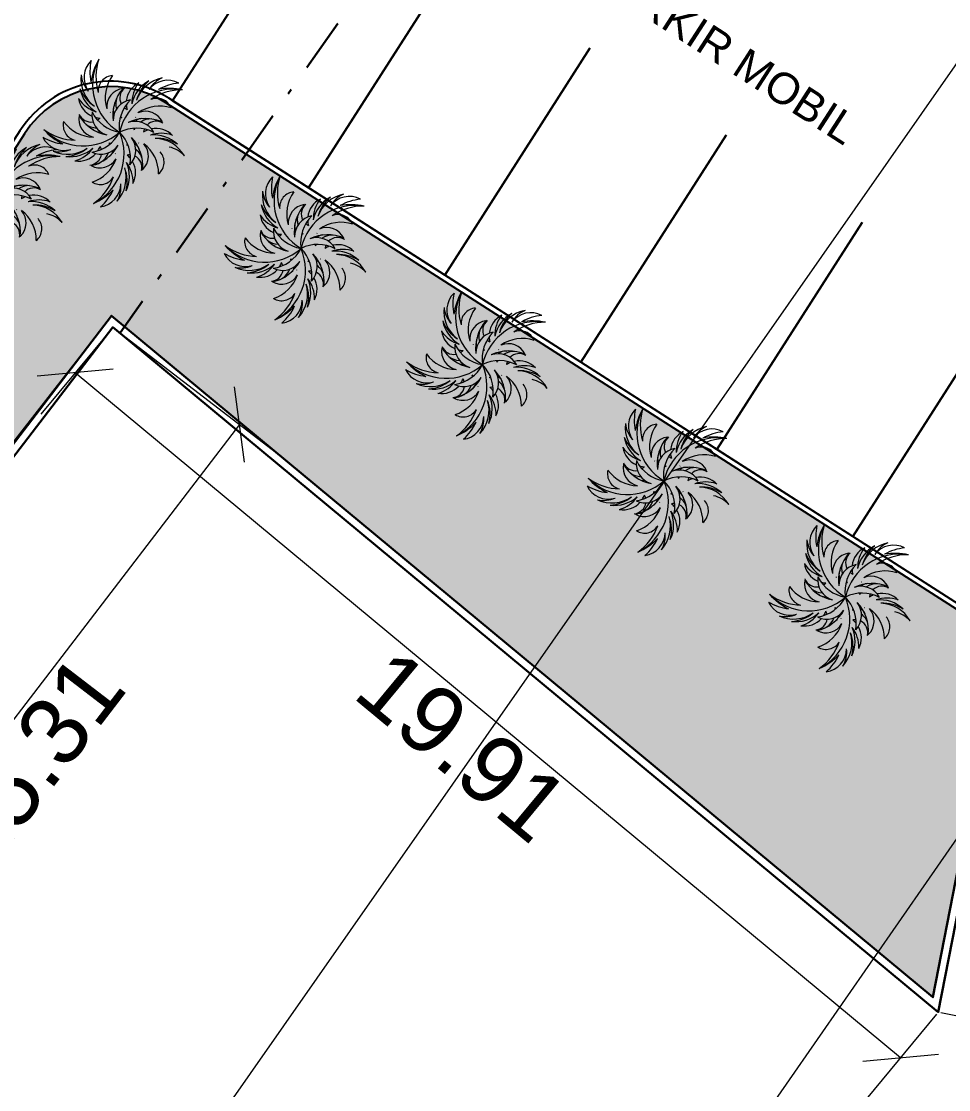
# Model space of a CAD drawing. Header units: inches. Extents: x 249 to 1192, y -18 to 440.
# Drawn here: x 935.08 to 952.3, y 28.35 to 48.18 of the extents above; entities that cross this region are included whole.
import ezdxf

# ---------------------------------------------------------------- set-up
doc = ezdxf.new("R2010")
doc.units = ezdxf.units.IN
doc.header["$MEASUREMENT"] = 0
doc.linetypes.add('DASHDOT', pattern=[1, 0.5, -0.25, 0, -0.25])
for name, color, linetype, lineweight in [('DIMENSI', 85, 'Continuous', 20), ('DINDING', 6, 'Continuous', 0), ('GSB', 1, 'DASHDOT', 30), ('PAGAR SITE', 6, 'Continuous', 30), ('RENCANA JALAN', 13, 'Continuous', 15), ('TEXT (KET. RUANG)', 7, 'Continuous', 5), ('VEGETASI', 60, 'Continuous', 0)]:
    doc.layers.add(name, color=color, linetype=linetype, lineweight=lineweight)
for name, color, linetype in [('KANSTEEN', 204, 'Continuous'), ('KENDARAAN', 9, 'Continuous'), ('RUMPUT', 86, 'Continuous')]:
    doc.layers.add(name, color=color, linetype=linetype)
doc.styles.get("Standard").update_dxf_attribs({"font": 'arial.ttf'})
doc.dimstyles.new('UK. GDG PERTEMUAN', dxfattribs={"dimtxt": 0.5, "dimasz": 0.5, "dimexe": 0.5, "dimexo": 0.05, "dimgap": 0.1, "dimtad": 2, "dimdec": 0, "dimlfac": 100, "dimzin": 0, "dimdsep": 46, "dimtxsty": 'Standard', "dimblk": 'OBLIQUE', "dimcen": 0.09, "dimclrd": 8, "dimclre": 256, "dimclrt": 256, "dimadec": 0, "dimazin": 0, "dimtfac": 1, "dimtdec": 0, "dimtofl": 0, "dimtmove": 0, "dimatfit": 3, "dimldrblk": 'OBLIQUE', "dimfxl": 0, "dimtolj": 1, "dimtzin": 0, "dimarcsym": 0})
pattern_1 = [(57.36874968947846, (0, 0), (-0.0535506494527033, 0.244197313478704), [0.046875, -0.30667839075]), (12.36874968947846, (0, 0), (-0.05355064946683093, 0.2441973135431277), [0.04687499999999999, -0.203125]), (102.3687496894784, (0, 0), (-0.2441973135431277, -0.05355064946683093), [0.04687499999999999, -0.203125])]

# ---------------------------------------------------------------- blocks, each defined once
blk = doc.blocks.new('_Oblique')
at = {"color": 0, "linetype": 'ByBlock', "lineweight": -2}
blk.add_line((-0.5, -0.5), (0.5, 0.5), dxfattribs=at)
blk = doc.blocks.new('*D152')
at = {"layer": 'DEFPOINTS', "color": 0}
for p in [(197.9183556917595, 186.7456651351838), (197.4016729373661, 184.0955634519814), (201.6598099158461, 183.2653666498848)]:
    blk.add_point(p, dxfattribs=at)
at = {"layer": 'DIMENSI', "lineweight": -2}
for p, q in [((197.9674316488559, 186.7360969360284), (203.1580118121664, 185.7241043499785)), ((197.4507488944624, 184.085995252826), (202.6413290577729, 183.0740026667761))]:
    blk.add_line(p, q, dxfattribs=at)
at = {"layer": 'DIMENSI', "color": 8, "lineweight": -2}
blk.add_line((202.1764926702395, 185.9154683330871), (201.6598099158461, 183.2653666498848), dxfattribs=at)
for p, rotation in [((202.1764926702395, 185.9154683330871), 78.96760460137399), ((201.6598099158461, 183.2653666498848), 258.967604601374)]:
    blk.add_blockref('_Oblique', p, dxfattribs=dict(at, rotation=rotation))
at = {"layer": 'DIMENSI', "insert": (202.642724658235, 184.4491494924274), "char_height": 1.25, "attachment_point": 5, "rotation": 78.967604601374}
blk.add_mtext('\\A1;2.70', dxfattribs=at)
blk = doc.blocks.new('*D153')
at = {"layer": 'DEFPOINTS', "color": 0}
for p in [(182.0766370042201, 196.8058495875405), (197.4016729373661, 184.0955634519814), (196.7029031270036, 183.2530432806342)]:
    blk.add_point(p, dxfattribs=at)
at = {"layer": 'DIMENSI', "lineweight": -2}
for p, q in [((182.0447176517953, 196.7673638117164), (180.7394801453614, 195.1936138997118)), ((197.3697535849413, 184.0570776761573), (196.0645160785074, 182.4833277641528))]:
    blk.add_line(p, q, dxfattribs=at)
at = {"layer": 'DIMENSI', "color": 8, "lineweight": -2}
blk.add_line((181.3778671938576, 195.9633294161933), (196.7029031270036, 183.2530432806342), dxfattribs=at)
for p, rotation in [((181.3778671938576, 195.9633294161933), 140.3283493518324), ((196.7029031270036, 183.2530432806342), 320.3283493518324)]:
    blk.add_blockref('_Oblique', p, dxfattribs=dict(at, rotation=rotation))
at = {"layer": 'DIMENSI', "insert": (188.5691174772391, 189.0399698580835), "char_height": 1.25, "attachment_point": 5, "rotation": 320.3283493518324}
blk.add_mtext('\\A1;19.91', dxfattribs=at)
blk = doc.blocks.new('*D154')
at = {"layer": 'DEFPOINTS', "color": 0}
for p in [(182.0766370042197, 196.80584958754), (172.7601028856105, 184.656845841686), (175.1120747843036, 182.8532225242052)]:
    blk.add_point(p, dxfattribs=at)
at = {"layer": 'DIMENSI', "lineweight": -2}
for p, q in [((182.1163136983603, 196.7754232840828), (185.2221427857249, 194.3937002009143)), ((172.7997795797511, 184.6264195382288), (175.9056086671158, 182.2446964550603))]:
    blk.add_line(p, q, dxfattribs=at)
at = {"layer": 'DIMENSI', "color": 8, "lineweight": -2}
blk.add_line((184.4286089029128, 195.0022262700592), (175.1120747843036, 182.8532225242052), dxfattribs=at)
for p, rotation in [((184.4286089029128, 195.0022262700592), 52.51699569643571), ((175.1120747843036, 182.8532225242052), 232.5169956964357)]:
    blk.add_blockref('_Oblique', p, dxfattribs=dict(at, rotation=rotation))
at = {"layer": 'DIMENSI', "insert": (180.5491683072038, 188.729512055502), "char_height": 1.25, "attachment_point": 5, "rotation": 52.51699569643567}
blk.add_mtext('\\A1;15.31', dxfattribs=at)
blk = doc.blocks.new('PHN-58')
for p, q in [((-0.7321468690672006, 1.790561570775722), (-0.725523766775261, 1.785538032286226)), ((-0.2268848273023245, 1.989610308019984), (-0.2296158479067358, 1.981759008809078)), ((0.1185563294195617, 1.57058699392563), (0.1102453724069221, 1.570758161857842)), ((-0.1732113329594895, 1.112567605194183), (-0.1756167749204707, 1.120524692651362))]:
    blk.add_line(p, q)
for centre, radius, start, end in [((0.2951216440085673, 2.45534091038629), 0.7189867714485151, 134.1408962310416, 193.278009883469), ((0.7412244496845659, 1.932895025126033), 1.151971854047867, 113.2259426702708, 199.8163513681401), ((0.2766456891490812, 2.646685065012424), 0.5813253609237009, 146.0536162902804, 182.6573917491517), ((0.1822440194545507, 2.583484480910361), 0.4876476361733822, 94.3388282752953, 175.7371091039892), ((0.8881058168065401, 2.026578453034759), 1.136879178400018, 121.9237593377715, 157.2960437207344), ((0.7937119417652241, 2.237907242890927), 1.054660242113678, 127.9343264475048, 152.1678319889265), ((0.7392445050939678, 1.776227043084198), 1.296722925575251, 110.4145228527281, 132.628102230631), ((0.2163235780731547, 2.427849585606804), 0.7087214044436935, 151.0477784304861, 200.4817999187391), ((0.3307476840711665, 2.529313290259168), 0.7732875516160513, 161.7930169930685, 198.0114951477568), ((-1.170527004422656, 2.363183437716213), 0.4876476361733822, 166.3388282752953, 247.7371091039896), ((-0.6529095389150577, 2.837934746901471), 1.054660242113678, 199.9343264475048, 224.1678319889264), ((-0.2306569432019963, 2.643466114945586), 1.296722925575251, 182.4145228527283, 204.6281022306309), ((-0.42275460592775, 2.86240447350627), 1.136879178400018, 193.9237593377715, 229.2960437207344), ((-0.3790452110151854, 2.693762222841499), 1.151971854047867, 185.2259426702727, 271.8163513681401), ((-0.9093696468260752, 2.196695187275083), 0.3215545907370412, 126.89689068017, 217.5891347985997), ((-0.3216740392830815, 2.405777380106546), 0.7822279801477072, 176.4767604484439, 229.5195867213827), ((-0.1503020000995896, 2.379192470394432), 0.4756996942812537, 148.8682726879166, 206.6400015382339), ((0.131354268716251, 2.565911820262308), 0.6958572664816162, 175.6651667593947, 213.6958722689512), ((0.4850632594516426, 1.789339585622109), 0.7822279801477072, 104.4767604484439, 157.5195867213827), ((0.1046063472225072, 2.283661373844666), 0.3215545907370412, 54.89689068017002, 145.5891347985997), ((-0.5232455596769761, 2.051127142214604), 0.3892870606498801, 129.9790518106205, 218.1243430056059), ((0.07002110298989805, 2.216623225707799), 0.8537788958909139, 171.0512181714697, 220.0488204477906), ((-0.3960713774888518, 2.205745207466062), 0.3918115749127943, 155.7387905961686, 169.8807535267004), ((-0.500970075011228, 2.288437220329836), 0.2641797562107883, 162.7586308715646, 240.3796220257444), ((-0.2182045440481311, 1.910755086998421), 0.439043023691943, 132.8614522931622, 213.6822560223501), ((0.2421367914484627, 2.057152235888303), 0.7789990721848953, 166.986032077688, 221.3629207935167), ((0.08548181047749637, 1.87145255029742), 0.3892870606498801, 57.97905181062041, 146.1243430056059), ((-1.201462614051735, 2.472494813771615), 0.5813253609237009, 218.0536162902804, 254.6573917491517), ((-1.013774123976283, 2.430937893948844), 0.7189867714485151, 206.1408962310415, 265.2780098834689), ((-0.3960713774888518, 2.205745207466062), 0.3918115749127943, 192.7931851154909, 228.1977678709284), ((-0.500970075011228, 2.288437220329836), 0.2641797562107883, 262.322450103955, 276.9152987344261), ((-0.1503020000995896, 2.379192470394432), 0.4756996942812537, 215.8942123214712, 227.9099676340009), ((0.4262074244637901, 1.358363525901709), 0.8537788958909139, 99.05121817146971, 148.0488204477906), ((-0.01885070088983909, 1.885185383808825), 0.1677382152128953, 107.196276993331, 170.9835545161602), ((0.2718313143176658, 1.798282324518524), 0.3918115749127943, 120.7931851156359, 156.1977678709324), ((-0.1190189251937923, 1.936204420122046), 0.1203629589588071, 65.15248026450773, 69.15062685064596), ((0.3180606153742183, 1.923600153572735), 0.2641797562107883, 90.75863087156459, 168.3796220257341), ((0.512736374624339, 1.6181399058148), 0.4756996942812537, 76.86827268791663, 134.6400015382194), ((0.2718313143176658, 1.798282324518524), 0.3918115749127943, 83.73879059616867, 97.88075352659568), ((0.7773536085159805, 1.407968324634933), 0.6958572664816162, 103.6651667593947, 141.6958722689512), ((-1.011978264966295, 2.347501194376736), 0.7087214044436935, 223.0477784304862, 272.4817999187391), ((-1.073116983613637, 2.487678997166331), 0.7732875516160513, 233.7930169930685, 270.0114951477568), ((-0.6480224539156652, 1.876644813938125), 0.1203629589588071, 137.1524802645035, 141.1506268506991), ((-0.5685467836318239, 1.956144706684373), 0.1677382152128953, 179.196276993331, 242.983554516152), ((-0.3960713774888518, 2.205745207466062), 0.3918115749127943, 254.221907690472, 259.2152124369714), ((-0.5685467836318239, 1.956144706684373), 0.1677382152128953, 295.9870592703656, 306.2390721325756), ((0.3277281671801155, 1.14539253480552), 0.7789990721848953, 94.98603207768795, 149.3629207935167), ((0.04624291014673787, 1.537963950966272), 0.439043023691943, 60.86145229316219, 141.6822560223501), ((0.2718313143176658, 1.798282324518524), 0.3918115749127943, 182.2219076904973, 187.2152124369714), ((0.3180606153742183, 1.923600153572735), 0.2641797562107883, 190.322450103972, 204.9152987344261), ((0.512736374624339, 1.6181399058148), 0.4756996942812537, 143.8942123214872, 155.9099676340009), ((0.6723055804968112, 1.284494140691933), 0.7087214044436935, 79.04777843048618, 128.4817999187391), ((0.8041622872352825, 1.207024355108334), 0.7732875516160513, 89.7930169930684, 126.0114951477568), ((0.7228013204990127, 1.218048014006904), 0.7189867714485151, 62.14089623104159, 121.278009883469), ((0.8990710457525175, 1.294748285072103), 0.5813253609237009, 74.0536162902804, 110.6573917491515), ((-1.078996128609081, 1.983783676398975), 0.4756996942812537, 220.8682726879166, 278.6400015382425), ((-1.169540206459235, 2.309354161539023), 0.6958572664816162, 247.6651667593951, 285.6958722689512), ((-0.6514474125600387, 2.257499238508), 0.7789990721848953, 238.9860320776879, 293.3629207935145), ((-0.654468743355018, 1.774449406535993), 0.439043023691943, 204.8614522931621, 285.6822560223501), ((-1.078996128609081, 1.983783676398975), 0.4756996942812537, 287.8942123214994, 299.909967634001), ((-1.101045149080193, 1.622233600357482), 0.2641797562107883, 334.3224501039895, 348.9152987344261), ((-0.01885070088983909, 1.885185383808825), 0.1677382152128953, 223.9870592704155, 234.2390721325757), ((-0.2265837705865756, 1.171260678667814), 0.439043023691943, 348.8614522931621, 69.68225602235019), ((-0.2799784370929714, 0.754393373353464), 0.8537788958909139, 27.05121817146969, 76.04882044779063), ((0.1480916137695552, 0.8315970712088969), 0.7822279801477072, 32.47676044844386, 85.51958672138265), ((0.1027082251002938, 1.236995913300419), 0.3892870606498801, 345.9790518106204, 74.12434300560591), ((0.5006519156156273, 1.346186929985038), 0.3215545907370412, 342.89689068017, 73.58913479859973), ((-1.448855281449109, 1.863443355882957), 1.151971854047867, 257.2259426702727, 343.8163513681401), ((-1.101045149080193, 1.622233600357482), 0.2641797562107883, 234.7586308715646, 312.3796220257629), ((-0.9899848936988214, 1.696444953517204), 0.3918115749127943, 227.7387905961686, 241.8807535265423), ((-0.8563000028133168, 2.143086738928307), 0.8537788958909139, 243.0512181714786, 292.04882044779), ((-0.8822333530994904, 1.527715507121453), 0.3892870606498801, 201.9790518106204, 290.1243430056058), ((-0.9899848936988214, 1.696444953517204), 0.3918115749127943, 264.793185115674, 300.1977678709532), ((-0.8058985430348073, 1.45528030173973), 0.1677382152128953, 287.4607396215468, 314.9835545161865), ((-1.118121428928045, 1.469560790922969), 0.7789990721848953, 310.9860320776879, 5.36292079351667), ((-0.9897646070449362, 0.5894108792184074), 1.151971854047867, 329.2259426702726, 55.81635136814014), ((-0.5129576441703065, 0.7822410511111269), 0.7789990721848953, 22.98603207768793, 77.36292079351674), ((0.08352840706612241, 1.340465705861604), 0.1677382152128953, 151.9870592703949, 162.2390721325756), ((0.09070436503043666, 1.03715615993125), 0.3918115749127943, 110.2219076904884, 115.2152124369603), ((0.08352840706612241, 1.340465705861604), 0.1677382152128953, 35.19627699333095, 98.98355451617796), ((0.09070436503043666, 1.03715615993125), 0.3918115749127943, 48.79318511554496, 84.19776787093303), ((0.1010967083554348, 1.451497097068852), 0.1203629589588071, 353.1524802645035, 357.1506268506887), ((-1.157236752775383, 1.829014374768178), 0.7822279801477072, 248.4767604484441, 301.5195867213827), ((-0.8058985430348073, 1.45528030173973), 0.1677382152128953, 251.196276993331, 260.9213826409543), ((-0.6596473877429716, 1.317416728067418), 0.439043023691943, 276.8614522931622, 357.6822560223501), ((-1.072611614577209, 1.239378989483676), 0.8537788958909139, 315.0512181714697, 4.048820447790566), ((-0.4028939150956141, 1.074769753141386), 0.1677382152128953, 79.98705927044011, 90.23907213257566), ((-0.6891409351902382, 0.974217203663839), 0.3918115749127943, 38.22190769051527, 43.21521243697143), ((-0.4028939150956141, 1.074769753141386), 0.1677382152128953, 323.196276993331, 26.98355451622977), ((0.2241743425246447, 1.031914824627696), 0.2641797562107883, 118.3224501039708, 132.9152987344261), ((-0.006177493156901193, 0.7523747613791709), 0.4756996942812537, 71.89421232148416, 83.90996763400092), ((0.2241743425246447, 1.031914824627696), 0.2641797562107883, 18.75863087156461, 96.3796220257416), ((-0.006177493156901193, 0.7523747613791709), 0.4756996942812537, 4.868272687916644, 62.64000153822408), ((0.09070436503043666, 1.03715615993125), 0.3918115749127943, 11.73879059616861, 25.88075352668425), ((-1.622750538006883, 1.873986569811859), 1.136879178400018, 265.9237593377715, 301.2960437207344), ((-1.139995698578872, 1.205472684358995), 0.3215545907370412, 198.89689068017, 289.5891347985997), ((-1.39503651222488, 1.178563102955415), 0.7189867714485151, 278.1408962310416, 337.278009883469), ((-1.315128542430916, 1.154487710081398), 0.7087214044436935, 295.0477784304765, 344.4817999187391), ((-1.467338457699721, 1.139658651857243), 0.7732875516160513, 305.7930169930685, 342.0114951477567), ((-0.9899222797885763, 0.978355037248539), 0.4756996942812537, 292.8682726879152, 350.6400015382464), ((-1.327537878478704, 0.9928493146892716), 0.6958572664816162, 319.6651667593947, 357.6958722689511), ((-0.9899222797885763, 0.978355037248539), 0.4756996942812537, 359.8942123215091, 11.90996763400093), ((-0.6528812522811052, 0.8456600523481654), 0.2641797562107883, 46.32245010399866, 60.9152987344261), ((-0.6891409351902382, 0.974217203663839), 0.3918115749127943, 299.7387905961686, 12.19776787096878), ((-0.6528812522811052, 0.8456600523481654), 0.2641797562107883, 306.7586308715645, 24.37962202577113), ((-0.495372641274983, 1.024554738302021), 0.3892870606498801, 273.9790518106204, 2.124343005605924), ((-0.8669056167486922, 0.8561174395301858), 0.7822279801477072, 320.4767604484439, 13.51958672138267), ((-0.2741838782025674, 0.497513220479048), 0.7087214044436935, 7.047778430486193, 56.48179991873909), ((-0.1242913278802504, 0.435762230110381), 0.6958572664816162, 31.6651667593947, 69.69587226895129), ((-0.3217738638923784, 0.428955932077498), 0.7189867714485151, 350.1408962310416, 49.27800988346905), ((-0.3071160570229026, 0.3481705568448401), 0.7732875516160513, 17.79301699306841, 54.01149514775683), ((-1.355166339101306, 1.989026633093069), 1.296722925575251, 254.4145228527282, 276.628102230631), ((-1.67060022853649, 1.647534659668921), 1.054660242113678, 271.9343264475048, 296.1678319889179), ((-1.379037494520965, 1.008544974072922), 0.4876476361733822, 238.3388282752953, 319.7371091039893), ((-1.49255842181557, 1.012902536022684), 0.5813253609237009, 290.0536162902803, 326.6573917491517), ((-0.2685544530191493, 0.6798296736330958), 0.3215545907370412, 270.89689068017, 1.589134798599741), ((-1.053528386927397, 0.4272846912622654), 1.136879178400018, 337.9237593377716, 13.29604372073437), ((-1.080249921252626, 0.7173217181675096), 1.296722925575251, 326.4145228527282, 348.628102230631), ((-0.1551330423124142, 0.3916334062772613), 0.4876476361733822, 310.3388282752953, 31.73710910398928), ((-0.8529461885613543, 0.3117994407690539), 1.054660242113678, 343.9343264475048, 8.1678319889265), ((-0.1943572260641027, 0.2850151513570953), 0.5813253609237009, 2.053616290280428, 38.65739174915169)]:
    blk.add_arc(centre, radius, start, end)
blk = doc.blocks.new('TAPAK')
at = {"layer": 'GSB', "ltscale": 2}
blk.add_line((232.1746761870128, 267.7074874372632), (182.2123336969941, 196.7025446888292), dxfattribs=at)
at = {"layer": 'PAGAR SITE'}
for points in [[(139.8030665763735, 187.3690741418828), (137.84560980871, 188.2685178808201), (144.9357596205815, 206.6483920818373), (129.9734477652098, 218.6556809006473), (147.8531234604804, 253.7936992966494), (152.2845818887893, 251.4217517426239), (170.0457614442041, 244.61386010742), (173.9541275252621, 249.1971732825822), (185.5825499774351, 262.9761678494497), (190.5190300749963, 271.0225809786882), (198.3754611163797, 266.6320808600244), (239.5444814521198, 239.8570203634463), (197.9183556917595, 186.7456651351839), (197.4016729373661, 184.0955634519815), (182.0766370042201, 196.8058495875406), (172.7601028856106, 184.6568458416861), (169.8431924775636, 181.4162851384394), (164.0755296469461, 173.7295325424264), (162.3114334203818, 174.9607641451378)], [(139.8571582898389, 187.5092966922086), (138.0362682734078, 188.3459885423828), (145.1151815070778, 206.6967340367756), (130.1624403588543, 218.6963423416355), (147.9173587668499, 253.5891815783497), (152.2221003628903, 251.2850594784531), (170.0910920203197, 244.4358432732685), (174.0685134918042, 249.1001372148669), (185.7044857051702, 262.8880778033369), (190.5715742339467, 270.8213833702856), (198.2978960855188, 266.5035936732237), (239.3253559860834, 239.8205997156313), (197.7780338227756, 186.8097910974575), (197.3028268650324, 184.3724216519392), (182.0524409361768, 197.0207945287829), (172.6446656806694, 184.7528099581029), (169.7272282753677, 181.5116637838079), (164.042532339159, 173.9354838772376), (162.4015125935179, 175.0808156006901)]]:
    blk.add_lwpolyline(points, dxfattribs=at)
at = {"layer": 'RENCANA JALAN'}
for points in [[(132.8058783373902, 196.2289446114659), (152.7818915197428, 186.1362180280224), (156.3431461374112, 184.0801267158588), (161.4979851445087, 180.2086106658116), (166.6673012964335, 175.7193138412753), (172.4990677855412, 170.1705072046514, 0.2626426718845071), (176.540798769365, 171.3935605114727), (231.9668872231208, 250.6257796809977)], [(238.8186076660272, 246.4668074431007), (180.9058510639857, 163.0774370909467, 0.3362561549102545), (181.0457218854317, 159.6889200181071, 4.598988858042809)]]:
    blk.add_lwpolyline(points, format="xyb", dxfattribs=at)
at = {"layer": 'DIMENSI'}
for base, p1, p2, angle, text, picture, middle in [((175.1120747843036, 182.8532225242052), (182.0766370042197, 196.80584958754), (172.7601028856106, 184.656845841686), 232.5169956964359, '15.31', '*D154', (179.963030404746, 189.1789953119643)), ((201.6598099158461, 183.2653666498848), (197.9183556917595, 186.7456651351838), (197.4016729373661, 184.0955634519814), 258.9676046013746, '2.70', '*D152', (201.9181512930428, 184.590417491486))]:
    dim = blk.add_linear_dim(base=base, p1=p1, p2=p2, angle=angle, text=text, dimstyle='UK. GDG PERTEMUAN', override={"dimtxt": 1.25, "dimasz": 1, "dimexe": 1}, dxfattribs=at)
    dim.commit()
    dim.dimension.update_dxf_attribs({"geometry": picture, "text_midpoint": middle, "dimtype": 161})
dim = blk.add_aligned_dim(p1=(182.0766370042201, 196.8058495875405), p2=(197.4016729373661, 184.0955634519814), distance=-1.0945864456501366, text='19.91', dimstyle='UK. GDG PERTEMUAN', override={"dimtxt": 1.25, "dimasz": 1, "dimexe": 1}, dxfattribs=at)
dim.commit()
dim.dimension.update_dxf_attribs({"geometry": '*D153', "text_midpoint": (188.5691174772391, 189.0399698580835)})

msp = doc.modelspace()

# ---------------------------------------------------------------- hatches: boundary and pattern name
at = {"layer": 'RUMPUT'}
h = msp.add_hatch(dxfattribs=at)
h.set_pattern_fill('GRASS', color=256, scale=0.25, angle=-32.63125031052153, style=0)
h.set_pattern_definition(pattern_1)
edge = h.paths.add_edge_path(flags=17)
edge.add_line((928.2641801358429, 87.77966679945874), (928.2102571162511, 87.69545095796715))
edge.add_line((928.2102571162511, 87.69545095796715), (927.4523145428277, 88.18075813429114))
edge.add_line((927.4523145428277, 88.18075813429114), (927.9376217191518, 88.93870070771442))
edge.add_line((927.9376217191518, 88.93870070771442), (944.9810419464964, 115.3713075449288))
edge.add_line((944.9810419464964, 115.3713075449288), (944.6881731201454, 115.5588301200329))
edge.add_line((944.6881731201454, 115.5588301200329), (940.4070226355534, 108.5805976980109))
edge.add_line((940.4070226355534, 108.5805976980109), (924.7936289507031, 90.12836316794235))
edge.add_line((924.7936289507031, 90.12836316794235), (906.9246372932737, 96.97757937312682))
edge.add_line((906.9246372932737, 96.97757937312682), (902.6198956972332, 99.28170147302345))
edge.add_line((902.6198956972332, 99.28170147302345), (887.5537847216924, 69.67303889785137))
edge.add_line((887.5537847216924, 69.67303889785137), (887.5839640358097, 69.65371522052908))
edge.add_line((887.5839640358097, 69.65371522052908), (891.466421446403, 75.71725580791895))
edge.add_line((891.466421446403, 75.71725580791895), (893.1507382762345, 74.6387954160869))
edge.add_line((893.1507382762345, 74.6387954160869), (895.8468892558133, 78.84958749066337))
edge.add_line((895.8468892558133, 78.84958749066337), (898.4575803420505, 77.17797388332485))
edge.add_line((898.4575803420505, 77.17797388332485), (900.9840555867966, 75.56028329557753))
edge.add_line((900.9840555867966, 75.56028329557753), (903.1766002224103, 74.15640695535856))
edge.add_line((903.1766002224103, 74.15640695535856), (906.0370060762891, 72.32490212008338))
edge.add_line((906.0370060762891, 72.32490212008338), (908.5634813210349, 70.70721153233623))
edge.add_line((908.5634813210349, 70.70721153233623), (911.0899565657808, 69.08952094458907))
edge.add_arc((911.5752637421049, 69.84746351801277), 0.8999999999999068, 237.3687496894809, 417.3687496894814)
edge.add_line((912.060570918429, 70.60540609143649), (909.5340956736832, 72.22309667918358))
edge.add_line((909.5340956736832, 72.22309667918358), (907.0076204289373, 73.84078726693082))
edge.add_line((907.0076204289373, 73.84078726693082), (905.4287087104201, 74.85175724624926))
edge.add_line((905.4287087104201, 74.85175724624926), (904.4811451841913, 75.45847785467842))
edge.add_line((904.4811451841913, 75.45847785467842), (901.9546699394457, 77.07616844242597))
edge.add_line((901.9546699394457, 77.07616844242597), (899.4281946946996, 78.69385903017334))
edge.add_line((899.4281946946996, 78.69385903017334), (896.8175036084624, 80.36547263751206))
edge.add_line((896.8175036084624, 80.36547263751206), (899.5136545880416, 84.57626471208866))
edge.add_line((899.5136545880416, 84.57626471208866), (897.8293377582106, 85.65472510392057))
edge.add_line((897.8293377582106, 85.65472510392057), (901.711795168804, 91.71826569131034))
edge.add_line((901.711795168804, 91.71826569131034), (903.396111998635, 90.63980529947843))
edge.add_line((903.396111998635, 90.63980529947843), (906.0922629782137, 94.85059737405518))
edge.add_line((906.0922629782137, 94.85059737405518), (921.3353302881803, 85.09053082797953))
edge.add_line((921.3353302881803, 85.09053082797953), (926.4724966191636, 81.8012266328933))
edge.add_line((926.4724966191636, 81.8012266328933), (923.7225291895686, 77.50638515495434))
edge.add_line((923.7225291895686, 77.50638515495434), (919.4630514694381, 70.79575980628869))
edge.add_line((919.4630514694381, 70.79575980628869), (919.6768221338964, 70.6588834238465))
edge.add_line((919.6768221338964, 70.6588834238465), (925.0547665600768, 78.97698642392996))
edge.add_arc((932.3615963517668, 73.22370576023272), 9.300000000000063, 66.3350080141156, 141.7836714338509, ccw=False)
edge.add_line((936.0945068641443, 81.74165029554075), (936.5596564253326, 82.46811112825382))
edge.add_line((936.5596564253326, 82.46811112825382), (928.2641801358429, 87.77966679945874))
edge = h.paths.add_edge_path()
edge.add_arc((902.0036540352788, 51.04019550044824), 2.899999999999944, 21.48045213667681, 57.36874968948014)
edge.add_line((903.5674216034345, 53.48245490370259), (886.5721298860624, 64.36446275412109))
edge.add_line((886.5721298860624, 64.36446275412109), (889.2682808656411, 68.575254828697))
edge.add_line((889.2682808656411, 68.575254828697), (887.5537847216924, 69.67303889785137))
edge.add_line((887.5537847216924, 69.67303889785137), (884.8649772892379, 64.38886223630908))
edge.add_line((884.8649772892379, 64.38886223630908), (899.8177184374615, 52.38925393144922))
edge.add_line((899.8177184374615, 52.38925393144922), (892.7388052037916, 34.03850843705635))
edge.add_line((892.7388052037916, 34.03850843705635), (893.045840120689, 33.8974270920169))
edge.add_line((893.045840120689, 33.8974270920169), (904.7022274439962, 52.10212843513062))
edge = h.paths.add_edge_path()
edge.add_arc((936.7399936000423, 45.06376926786742), 1.89999999999996, 57.36874968947894, 147.3687496894797)
edge.add_line((935.1398926117033, 46.08830664010732), (918.367172414215, 19.89302387901222))
edge.add_line((918.367172414215, 19.89302387901222), (918.7450692695429, 19.62800377191144))
edge.add_line((918.7450692695429, 19.62800377191144), (936.7549778665605, 42.71331442345686))
edge.add_line((936.7549778665605, 42.71331442345686), (952.0053637954163, 30.06494154661328))
edge.add_line((952.0053637954163, 30.06494154661328), (952.4805707531593, 32.5023109921315))
edge.add_line((952.4805707531593, 32.5023109921315), (994.0278929164667, 85.51311961030572))
edge.add_line((994.0278929164667, 85.51311961030572), (953.000433015902, 112.1961135678978))
edge.add_line((953.000433015902, 112.1961135678978), (949.1372720901161, 114.3550084164287))
edge.add_line((949.1372720901161, 114.3550084164287), (945.2741111643297, 116.5139032649596))
edge.add_line((945.2741111643297, 116.5139032649596), (940.4070226355534, 108.5805976980109))
edge.add_line((940.4070226355534, 108.5805976980109), (924.7936289507031, 90.12836316794235))
edge.add_line((924.7936289507031, 90.12836316794235), (906.9246372932737, 96.97757937312682))
edge.add_line((906.9246372932737, 96.97757937312682), (902.6198956972332, 99.28170147302345))
edge.add_line((902.6198956972332, 99.28170147302345), (887.5537847216924, 69.67303889785137))
edge.add_line((887.5537847216924, 69.67303889785137), (887.5839640358097, 69.65371522052908))
edge.add_line((887.5839640358097, 69.65371522052908), (891.466421446403, 75.71725580791895))
edge.add_line((891.466421446403, 75.71725580791895), (893.1507382762345, 74.6387954160869))
edge.add_line((893.1507382762345, 74.6387954160869), (895.8468892558133, 78.84958749066337))
edge.add_line((895.8468892558133, 78.84958749066337), (898.4575803420505, 77.17797388332485))
edge.add_line((898.4575803420505, 77.17797388332485), (900.9840555867966, 75.56028329557753))
edge.add_line((900.9840555867966, 75.56028329557753), (903.1766002224103, 74.15640695535856))
edge.add_line((903.1766002224103, 74.15640695535856), (906.0370060762891, 72.32490212008338))
edge.add_line((906.0370060762891, 72.32490212008338), (908.5634813210349, 70.70721153233623))
edge.add_line((908.5634813210349, 70.70721153233623), (911.0899565657808, 69.08952094458907))
edge.add_arc((911.5752637421049, 69.84746351801277), 0.8999999999999068, 237.3687496894809, 417.3687496894814)
edge.add_line((912.060570918429, 70.60540609143649), (909.5340956736832, 72.22309667918358))
edge.add_line((909.5340956736832, 72.22309667918358), (907.0076204289373, 73.84078726693082))
edge.add_line((907.0076204289373, 73.84078726693082), (905.4287087104201, 74.85175724624926))
edge.add_line((905.4287087104201, 74.85175724624926), (904.4811451841913, 75.45847785467842))
edge.add_line((904.4811451841913, 75.45847785467842), (901.9546699394457, 77.07616844242597))
edge.add_line((901.9546699394457, 77.07616844242597), (899.4281946946996, 78.69385903017334))
edge.add_line((899.4281946946996, 78.69385903017334), (896.8175036084624, 80.36547263751206))
edge.add_line((896.8175036084624, 80.36547263751206), (899.5136545880416, 84.57626471208866))
edge.add_line((899.5136545880416, 84.57626471208866), (897.8293377582106, 85.65472510392057))
edge.add_line((897.8293377582106, 85.65472510392057), (901.711795168804, 91.71826569131034))
edge.add_line((901.711795168804, 91.71826569131034), (903.396111998635, 90.63980529947843))
edge.add_line((903.396111998635, 90.63980529947843), (906.0922629782137, 94.85059737405518))
edge.add_line((906.0922629782137, 94.85059737405518), (921.3353302881803, 85.09053082797953))
edge.add_line((921.3353302881803, 85.09053082797953), (926.4724966191636, 81.8012266328933))
edge.add_line((926.4724966191636, 81.8012266328933), (923.7225291895686, 77.50638515495434))
edge.add_line((923.7225291895686, 77.50638515495434), (919.4630514694381, 70.79575980628869))
edge.add_line((919.4630514694381, 70.79575980628869), (919.6768221338964, 70.6588834238465))
edge.add_line((919.6768221338964, 70.6588834238465), (925.0547665600768, 78.97698642392996))
edge.add_arc((932.3615963517668, 73.22370576023272), 9.300000000000063, 66.3350080141156, 141.7836714338509, ccw=False)
edge.add_line((936.0945068641443, 81.74165029554075), (936.5596564253326, 82.46811112825382))
edge.add_line((936.5596564253326, 82.46811112825382), (928.2641801358429, 87.77966679945874))
edge.add_line((928.2641801358429, 87.77966679945874), (928.2102571162511, 87.69545095796715))
edge.add_line((928.2102571162511, 87.69545095796715), (927.4523145428277, 88.18075813429114))
edge.add_line((927.4523145428277, 88.18075813429114), (927.9376217191518, 88.93870070771442))
edge.add_line((927.9376217191518, 88.93870070771442), (944.9810419464964, 115.3713075449288))
edge.add_line((944.9810419464964, 115.3713075449288), (944.8968261050047, 115.4252305645203))
edge.add_line((944.8968261050047, 115.4252305645203), (945.3821332813288, 116.1831731379438))
edge.add_line((945.3821332813288, 116.1831731379438), (945.0378815538876, 115.2746288968673))
edge.add_line((945.0378815538876, 115.2746288968673), (966.3961127163827, 101.4809171293647))
edge.add_line((966.3961127163827, 101.4809171293647), (987.2184795251612, 88.14845053534901))
edge.add_line((987.2184795251612, 88.14845053534901), (987.7848094723097, 89.0329327735874))
edge.add_line((987.7848094723097, 89.0329327735874), (987.302433925307, 88.09412145713429))
edge.add_line((987.302433925307, 88.09412145713429), (987.9761557069371, 87.66273134038346))
edge.add_line((987.9761557069371, 87.66273134038346), (989.8828169332337, 86.56062110194841))
edge.add_line((989.8828169332337, 86.56062110194841), (990.4566952614961, 86.19316942314298))
edge.add_line((990.4566952614961, 86.19316942314298), (978.5775728439762, 67.60634550868166))
edge.add_line((978.5775728439762, 67.60634550868166), (977.5716846833689, 68.26077967617172))
edge.add_line((977.5716846833689, 68.26077967617172), (973.9826760007685, 62.8408073817882))
edge.add_arc((963.9830200851626, 69.08097359424411), 11.78697555735094, 271.6088435800943, 328.0342658814109, ccw=False)
edge.add_line((964.3139503599157, 57.29864453998494), (963.9111392153795, 57.18526117887534))
edge.add_line((963.9111392153795, 57.18526117887534), (963.6031439829555, 56.90197414856324))
edge.add_line((963.6031439829555, 56.90197414856324), (962.2875738019668, 54.94786372696018))
edge.add_line((962.2875738019668, 54.94786372696018), (966.4964052996177, 52.25296809585404))
edge.add_line((966.4964052996177, 52.25296809585404), (961.5354874971927, 44.50511067863346))
edge.add_line((961.5354874971927, 44.50511067863346), (959.0090122524455, 46.12280126638152))
edge.add_line((959.0090122524455, 46.12280126638152), (955.8275540965428, 41.15406661838088))
edge.add_line((955.8275540965428, 41.15406661838088), (953.0774800973729, 36.85905870231281))
edge.add_line((953.0774800973729, 36.85905870231281), (937.7645309722823, 46.66387025620645))
h = msp.add_hatch(dxfattribs=at)
h.set_pattern_fill('GRASS', color=256, scale=0.25, angle=-32.63125031052153, style=0)
h.set_pattern_definition(pattern_1)
edge = h.paths.add_edge_path()
edge.add_line((896.8175036084624, 80.36547263751206), (899.5136545880416, 84.57626471208866))
edge.add_line((899.5136545880416, 84.57626471208866), (897.8293377582106, 85.65472510392057))
edge.add_line((897.8293377582106, 85.65472510392057), (901.711795168804, 91.71826569131034))
edge.add_line((901.711795168804, 91.71826569131034), (903.396111998635, 90.63980529947843))
edge.add_line((903.396111998635, 90.63980529947843), (906.0922629782137, 94.85059737405518))
edge.add_line((906.0922629782137, 94.85059737405518), (921.3353302881803, 85.09053082797953))
edge.add_line((921.3353302881803, 85.09053082797953), (926.4724966191636, 81.8012266328933))
edge.add_line((926.4724966191636, 81.8012266328933), (923.7225291895686, 77.50638515495397))
edge.add_line((923.7225291895686, 77.50638515495397), (919.4630514694381, 70.79575980628869))
edge.add_line((919.4630514694381, 70.79575980628869), (919.6768221338964, 70.6588834238465))
edge.add_line((919.6768221338964, 70.6588834238465), (925.0547665600768, 78.97698642392993))
edge.add_arc((932.3615963517669, 73.22370576023259), 9.300000000000214, 66.33500801411651, 141.7836714338508, ccw=False)
edge.add_line((936.0945068641443, 81.74165029554075), (936.5596564253326, 82.46811112825382))
edge.add_line((936.5596564253326, 82.46811112825382), (928.2641801358429, 87.77966679945874))
edge.add_line((928.2641801358429, 87.77966679945874), (928.2102571162511, 87.69545095796715))
edge.add_line((928.2102571162511, 87.69545095796715), (927.4523145428277, 88.18075813429114))
edge.add_line((927.4523145428277, 88.18075813429114), (927.9376217191518, 88.93870070771442))
edge.add_line((927.9376217191518, 88.93870070771442), (944.9810419464964, 115.3713075449288))
edge.add_line((944.9810419464964, 115.3713075449288), (944.8968261050047, 115.4252305645203))
edge.add_line((944.8968261050047, 115.4252305645203), (945.3821332813288, 116.1831731379438))
edge.add_line((945.3821332813288, 116.1831731379438), (946.1400758547525, 115.6978659616198))
edge.add_line((946.1400758547525, 115.6978659616198), (987.7311629355854, 88.94914873724179))
edge.add_line((987.7311629355854, 88.94914873724179), (987.7848094723097, 89.0329327735874))
edge.add_line((987.7848094723097, 89.0329327735874), (988.5427520457331, 88.54762559726345))
edge.add_line((988.5427520457331, 88.54762559726345), (987.9761557069371, 87.66273134038346))
edge.add_line((987.9761557069371, 87.66273134038346), (989.8828169332337, 86.56062110194841))
edge.add_line((989.8828169332337, 86.56062110194841), (990.4566952614961, 86.19316942314298))
edge.add_line((990.4566952614961, 86.19316942314298), (978.5775728439764, 67.60634550868144))
edge.add_line((978.5775728439764, 67.60634550868144), (977.5716846833689, 68.26077967617147))
edge.add_line((977.5716846833689, 68.26077967617147), (973.9826760007685, 62.84080738178788))
edge.add_arc((963.983020085164, 69.08097359424208), 11.78697555734887, 271.6088435800879, 328.03426588141446, ccw=False)
edge.add_line((964.3139503599157, 57.29864453998494), (963.9111392153795, 57.18526117887534))
edge.add_line((963.9111392153795, 57.18526117887534), (963.6031439829555, 56.90197414856324))
edge.add_line((963.6031439829555, 56.90197414856324), (962.2875738019668, 54.94786372696018))
edge.add_line((962.2875738019668, 54.94786372696018), (966.4964052996177, 52.25296809585404))
edge.add_line((966.4964052996177, 52.25296809585404), (961.5354874971927, 44.50511067863346))
edge.add_line((961.5354874971927, 44.50511067863346), (959.0090122524455, 46.12280126638152))
edge.add_line((959.0090122524455, 46.12280126638152), (955.8275540965428, 41.15406661838088))
edge.add_line((955.8275540965428, 41.15406661838088), (953.0774800973729, 36.85905870231281))
edge.add_line((953.0774800973729, 36.85905870231281), (937.7645309722823, 46.66387025620645))
edge.add_arc((936.7399936000423, 45.06376926786742), 1.89999999999996, 57.36874968947894, 147.3687496894797)
edge.add_line((935.1398926117033, 46.08830664010732), (918.367172414215, 19.89302387901222))
edge.add_line((918.367172414215, 19.89302387901222), (918.7450692695429, 19.62800377191144))
edge.add_line((918.7450692695429, 19.62800377191144), (936.7549778665605, 42.71331442345686))
edge.add_line((936.7549778665605, 42.71331442345686), (952.0053637954163, 30.0649415466133))
edge.add_line((952.0053637954163, 30.0649415466133), (952.4805707531593, 32.50231099213147))
edge.add_line((952.4805707531593, 32.50231099213147), (994.0278929164667, 85.51311961030571))
edge.add_line((994.0278929164667, 85.51311961030571), (953.000433015902, 112.1961135678978))
edge.add_line((953.000433015902, 112.1961135678978), (949.1372720901161, 114.3550084164287))
edge.add_line((949.1372720901161, 114.3550084164287), (945.2741111643297, 116.5139032649596))
edge.add_line((945.2741111643297, 116.5139032649596), (940.4070226355534, 108.5805976980109))
edge.add_line((940.4070226355534, 108.5805976980109), (924.7936289507031, 90.12836316794235))
edge.add_line((924.7936289507031, 90.12836316794235), (906.9246372932737, 96.97757937312682))
edge.add_line((906.9246372932737, 96.97757937312682), (902.6198956972332, 99.28170147302345))
edge.add_line((902.6198956972332, 99.28170147302345), (887.5537847216924, 69.67303889785137))
edge.add_line((887.5537847216924, 69.67303889785137), (887.5839640358097, 69.65371522052908))
edge.add_line((887.5839640358097, 69.65371522052908), (891.466421446403, 75.71725580791895))
edge.add_line((891.466421446403, 75.71725580791895), (893.1507382762345, 74.6387954160869))
edge.add_line((893.1507382762345, 74.6387954160869), (895.8468892558133, 78.84958749066337))
edge.add_line((895.8468892558133, 78.84958749066337), (898.4575803420505, 77.17797388332485))
edge.add_line((898.4575803420505, 77.17797388332485), (900.9840555867966, 75.56028329557753))
edge.add_line((900.9840555867966, 75.56028329557753), (903.1766002224103, 74.15640695535856))
edge.add_line((903.1766002224103, 74.15640695535856), (906.0370060762891, 72.32490212008338))
edge.add_line((906.0370060762891, 72.32490212008338), (908.5634813210349, 70.70721153233623))
edge.add_line((908.5634813210349, 70.70721153233623), (911.0899565657808, 69.08952094458907))
edge.add_arc((911.5752637421049, 69.84746351801277), 0.8999999999999068, 237.3687496894809, 417.3687496894814)
edge.add_line((912.060570918429, 70.60540609143649), (909.5340956736832, 72.22309667918358))
edge.add_line((909.5340956736832, 72.22309667918358), (907.0076204289373, 73.84078726693082))
edge.add_line((907.0076204289373, 73.84078726693082), (905.4287087104201, 74.85175724624926))
edge.add_line((905.4287087104201, 74.85175724624926), (904.4811451841913, 75.45847785467842))
edge.add_line((904.4811451841913, 75.45847785467842), (901.9546699394457, 77.07616844242597))
edge.add_line((901.9546699394457, 77.07616844242597), (899.4281946946996, 78.69385903017334))
edge.add_line((899.4281946946996, 78.69385903017334), (896.8175036084624, 80.36547263751206))

# ---------------------------------------------------------------- linework, layer by layer
at = {"layer": 'DINDING'}
msp.add_lwpolyline([(894.1468256476228, 33.3915285428279), (892.7388052037916, 34.03850843705635), (899.8177184374615, 52.38925393144922), (884.8649772892379, 64.38886223630908), (902.6198956972333, 99.28170147302345), (906.9246372932737, 96.97757937312682), (924.793628950703, 90.12836316794235), (940.4070226355534, 108.5805976980109), (945.2741111643298, 116.5139032649596), (949.1372720901161, 114.3550084164287), (953.000433015902, 112.1961135678978), (994.0278929164668, 85.51311961030572), (952.4805707531594, 32.5023109921315), (952.0053637954163, 30.06494154661328), (936.7549778665605, 42.71331442345686), (918.7450692695429, 19.62800377191144), (917.3018798450048, 20.64011649649584)], dxfattribs=at)
at = {"layer": 'KANSTEEN'}
for points in [[(977.5418249677981, 68.39975178265954), (977.4878606776384, 68.31531585182108), (973.9036956846514, 62.9029133937503, -0.2453192679028253), (964.3099760409766, 57.39856553271906, 0.239029466686969), (963.5201911776877, 56.95782065336163), (962.1474743639578, 54.91882625353281), (966.3582664385344, 52.22267527395408), (961.5051946752927, 44.64324953971657), (958.9787194305457, 46.26094012746462), (955.7433382550513, 41.20798963797245), (953.0471872754729, 36.99719756339593), (937.818453991874, 46.74808609769799, 0.4142135623730865), (935.0556767702119, 46.1422296596989), (935.0556767702119, 46.1422296596989), (918.2852268319681, 19.95049254189556)], [(977.6260859395138, 68.34589931154147), (977.5716846833689, 68.26077967617172), (973.9875164526998, 62.84837232891795, -0.2453014755722566), (964.3139503599157, 57.29864453998494, 0.2390294666869749), (963.6031439829555, 56.90197414856324), (962.2875738019662, 54.94786372696052), (966.4964052996175, 52.25296809585404), (961.5354874971927, 44.50511067863344), (959.0090122524456, 46.12280126638152), (955.8275540965428, 41.15406661838087), (953.0774800973728, 36.85905870231281), (937.7645309722824, 46.66387025620645, 0.4142135623730755), (935.1398926117034, 46.08830664010735), (918.3694426734596, 19.89656952230398)]]:
    msp.add_lwpolyline(points, format="xyb", dxfattribs=at)
at = {"layer": 'KENDARAAN'}
for points in [[(943.1109620313216, 49.29644257670924), (940.4148110517431, 45.08565050213241), (937.8883358069971, 46.70334108987967), (940.5844867865757, 50.9141331644563)], [(945.6374372760677, 47.67875198896178), (942.9412862964892, 43.46795991438509), (940.4148110517431, 45.08565050213232), (943.1109620313216, 49.29644257670878)], [(948.1639125208137, 46.06106140121454), (945.4677615412351, 41.85026932663791), (942.9412862964892, 43.46795991438509), (945.6374372760677, 47.67875198896178)], [(950.6903877655593, 44.4433708134672), (947.9942367859808, 40.23257873889042), (945.467761541235, 41.85026932663763), (948.1639125208135, 46.06106140121426)], [(953.2168630103055, 42.82568022571974), (950.5207120307269, 38.61488815114305), (947.9942367859808, 40.23257873889034), (950.6903877655593, 44.4433708134668)], [(955.7433382550513, 41.20798963797245), (953.0471872754729, 36.99719756339593), (950.5207120307269, 38.61488815114305), (953.2168630103055, 42.82568022571974)]]:
    msp.add_lwpolyline(points, dxfattribs=at)

# ---------------------------------------------------------------- block references
at = {"layer": 'DINDING'}
msp.add_blockref('TAPAK', (754.7025369303853, -154.3074801053276), dxfattribs=at)
at = {"layer": 'VEGETASI', "xscale": 0.891835769456639, "yscale": 0.8918357694566391, "zscale": 0.891835769458966, "rotation": 327.3687496894784}
for p in [(936.420506806636, 44.79504905907319), (934.150088823307, 43.55704809093012), (939.7891404662971, 42.63812827541014), (943.1577741259582, 40.48120749174703), (946.5264077856195, 38.32428670808397), (949.8950414452806, 36.16736592442086)]:
    msp.add_blockref('PHN-58', p, dxfattribs=at)

# ---------------------------------------------------------------- texts
at = {"layer": 'TEXT (KET. RUANG)'}
msp.add_text('PARKIR MOBIL', height=0.5784289050526846, rotation=327.1399248154096, dxfattribs=at).set_placement((945.5293005589649, 48.9776496498099))

doc.saveas('drawing.dxf')
